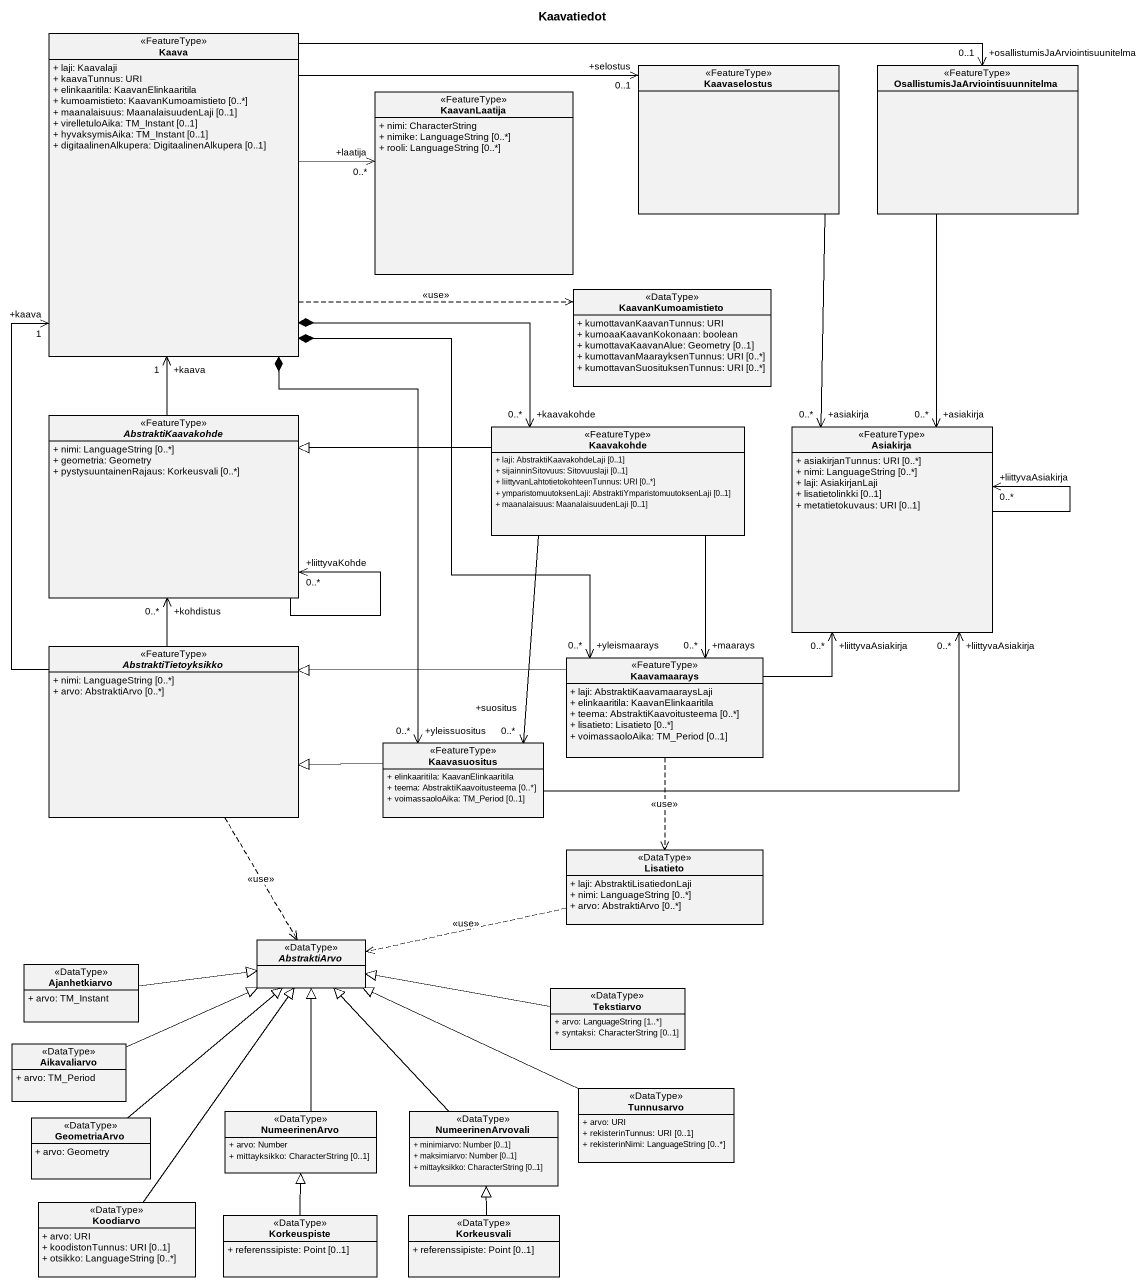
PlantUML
@startuml
title Kaavatiedot
hide circle
hide empty members
skinparam classAttributeIconSize 0
class Kaava <<FeatureType>> {
  + laji: Kaavalaji
  + kaavaTunnus: URI
  + elinkaaritila: KaavanElinkaaritila
  + kumoamistieto: KaavanKumoamistieto [0..*]
  + maanalaisuus: MaanalaisuudenLaji [0..1]
  + virelletuloAika: TM_Instant [0..1]
  + hyvaksymisAika: TM_Instant [0..1]
  + digitaalinenAlkupera: DigitaalinenAlkupera [0..1]
}
class Kaavaselostus <<FeatureType>>
class "OsallistumisJaArviointisuunnitelma" as OsallistumisJaArviointisuunn <<FeatureType>>
class KaavanLaatija <<FeatureType>> {
  + nimi: CharacterString
  + nimike: LanguageString [0..*]
  + rooli: LanguageString [0..*]
}
class KaavanKumoamistieto <<DataType>> {
  + kumottavanKaavanTunnus: URI
  + kumoaaKaavanKokonaan: boolean
  + kumottavaKaavanAlue: Geometry [0..1]
  + kumottavanMaarayksenTunnus: URI [0..*]
  + kumottavanSuosituksenTunnus: URI [0..*]
}
abstract class AbstraktiKaavakohde <<FeatureType>> {
  + nimi: LanguageString [0..*]
  + geometria: Geometry
  + pystysuuntainenRajaus: Korkeusvali [0..*]
}
class Kaavakohde <<FeatureType>> {
  + laji: AbstraktiKaavakohdeLaji [0..1]
  + sijainninSitovuus: Sitovuuslaji [0..1]
  + liittyvanLahtotietokohteenTunnus: URI [0..*]
  + ymparistomuutoksenLaji: AbstraktiYmparistomuutoksenLaji [0..1]
  + maanalaisuus: MaanalaisuudenLaji [0..1]
}
class Asiakirja <<FeatureType>> {
  + asiakirjanTunnus: URI [0..*]
  + nimi: LanguageString [0..*]
  + laji: AsiakirjanLaji
  + lisatietolinkki [0..1]
  + metatietokuvaus: URI [0..1]
}
abstract class AbstraktiTietoyksikko <<FeatureType>> {
  + nimi: LanguageString [0..*]
  + arvo: AbstraktiArvo [0..*]
}
class Kaavamaarays <<FeatureType>> {
  + laji: AbstraktiKaavamaaraysLaji
  + elinkaaritila: KaavanElinkaaritila
  + teema: AbstraktiKaavoitusteema [0..*]
  + lisatieto: Lisatieto [0..*]
  + voimassaoloAika: TM_Period [0..1]
}
class Kaavasuositus <<FeatureType>> {
  + elinkaaritila: KaavanElinkaaritila
  + teema: AbstraktiKaavoitusteema [0..*]
  + voimassaoloAika: TM_Period [0..1]
}
class Lisatieto <<DataType>> {
  + laji: AbstraktiLisatiedonLaji
  + nimi: LanguageString [0..*]
  + arvo: AbstraktiArvo [0..*]
}
abstract class AbstraktiArvo <<DataType>>
class Ajanhetkiarvo <<DataType>> {
  + arvo: TM_Instant
}
class Tekstiarvo <<DataType>> {
  + arvo: LanguageString [1..*]
  + syntaksi: CharacterString [0..1]
}
class Aikavaliarvo <<DataType>> {
  + arvo: TM_Period
}
class Tunnusarvo <<DataType>> {
  + arvo: URI
  + rekisterinTunnus: URI [0..1]
  + rekisterinNimi: LanguageString [0..*]
}
class GeometriaArvo <<DataType>> {
  + arvo: Geometry
}
class NumeerinenArvo <<DataType>> {
  + arvo: Number
  + mittayksikko: CharacterString [0..1]
}
class NumeerinenArvovali <<DataType>> {
  + minimiarvo: Number [0..1]
  + maksimiarvo: Number [0..1]
  + mittayksikko: CharacterString [0..1]
}
class Koodiarvo <<DataType>> {
  + arvo: URI
  + koodistonTunnus: URI [0..1]
  + otsikko: LanguageString [0..*]
}
class Korkeuspiste <<DataType>> {
  + referenssipiste: Point [0..1]
}
class Korkeusvali <<DataType>> {
  + referenssipiste: Point [0..1]
}
Kaava -right-> "+selostus\n0..1" Kaavaselostus
Kaava -right-> "+osallistumisJaArviointisuunitelma\n0..1" OsallistumisJaArviointisuunn
Kaava -right-> "+laatija\n0..*" KaavanLaatija
Kaava .right.> KaavanKumoamistieto : <<use>>
Kaava "+kaava\n1" <-- AbstraktiKaavakohde
Kaava *--> "+kaavakohde\n0..*" Kaavakohde
Kaava *--> "+yleismaarays\n0..*" Kaavamaarays
Kaava *--> "+yleissuositus\n0..*" Kaavasuositus
Kaavaselostus --> "+asiakirja\n0..*" Asiakirja
OsallistumisJaArviointisuunn --> "+asiakirja\n0..*" Asiakirja
AbstraktiKaavakohde --> "+liittyvaKohde\n0..*" AbstraktiKaavakohde
Kaavakohde -left-|> AbstraktiKaavakohde
Kaavakohde --> "+maarays\n0..*" Kaavamaarays
Kaavakohde --> "+suositus\n0..*" Kaavasuositus
Asiakirja --> "+liittyvaAsiakirja\n0..*" Asiakirja
AbstraktiTietoyksikko -up-> "+kaava\n1" Kaava
AbstraktiTietoyksikko -up-> "+kohdistus\n0..*" AbstraktiKaavakohde
AbstraktiTietoyksikko ..> AbstraktiArvo : <<use>>
Kaavamaarays -up-> "+liittyvaAsiakirja\n0..*" Asiakirja
Kaavamaarays -left-|> AbstraktiTietoyksikko
Kaavamaarays ..> Lisatieto : <<use>>
Kaavasuositus -right-> "+liittyvaAsiakirja\n0..*" Asiakirja
Kaavasuositus -left-|> AbstraktiTietoyksikko
Lisatieto .left.> AbstraktiArvo : <<use>>
Ajanhetkiarvo -right-|> AbstraktiArvo
Tekstiarvo -left-|> AbstraktiArvo
Aikavaliarvo -right-|> AbstraktiArvo
Tunnusarvo -left-|> AbstraktiArvo
GeometriaArvo -up-|> AbstraktiArvo
NumeerinenArvo -up-|> AbstraktiArvo
NumeerinenArvovali -up-|> AbstraktiArvo
Koodiarvo -up-|> AbstraktiArvo
Korkeuspiste -up-|> NumeerinenArvo
Korkeusvali -up-|> NumeerinenArvovali
@enduml
